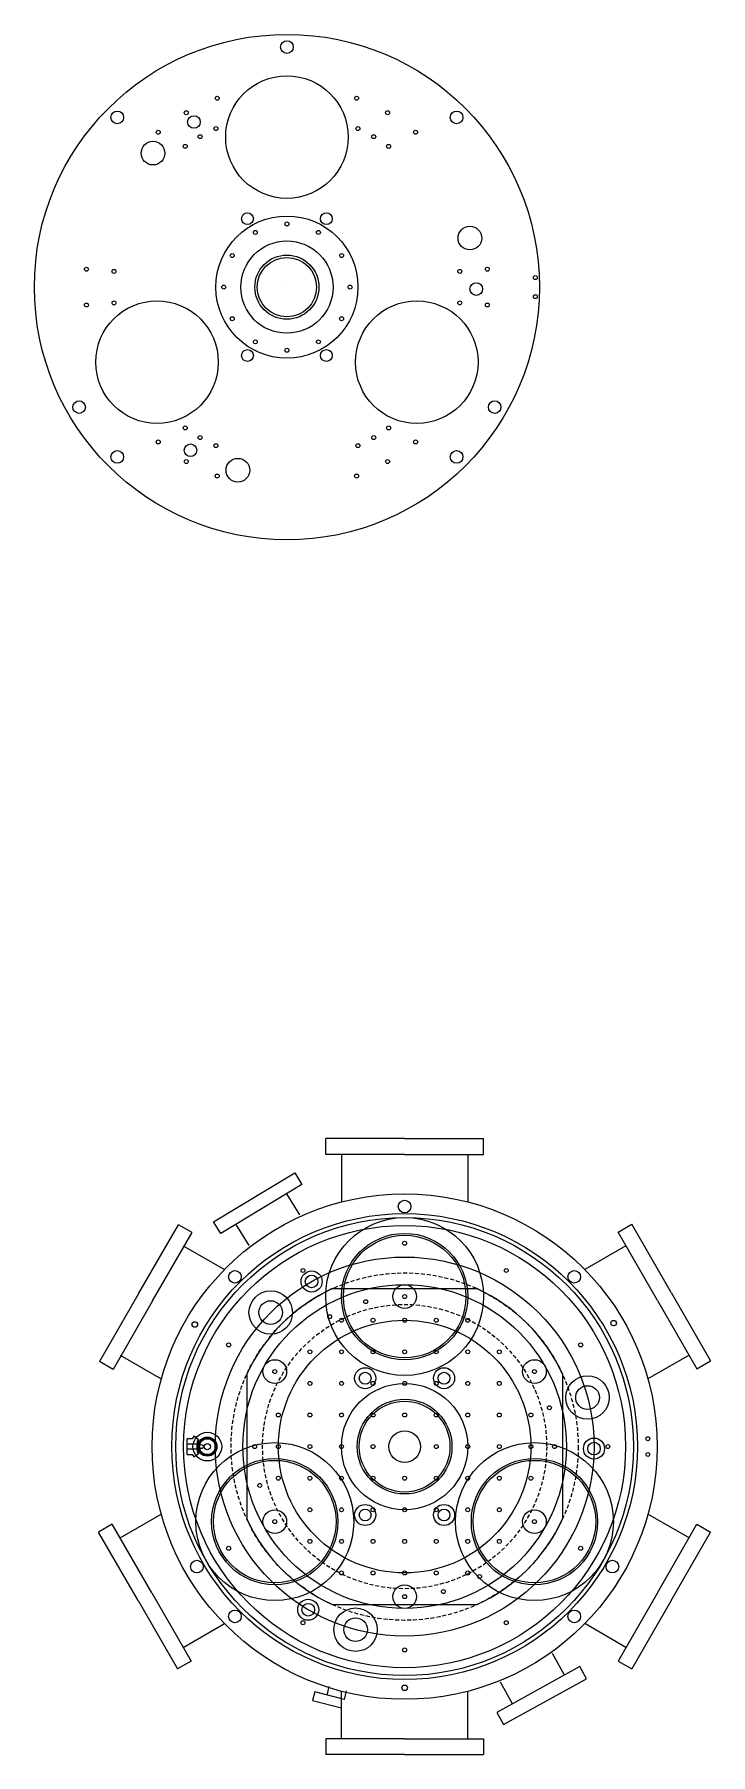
# Model space of a CAD drawing. Header units: inches. Extents: x -116 to 250, y -285 to 80.
# Drawn here: x 47.2 to 90.1, y -102.7 to 6.2 of the extents above; entities that cross this region are included whole.
import ezdxf

# ---------------------------------------------------------------- set-up
doc = ezdxf.new("R2010")
doc.units = ezdxf.units.IN
doc.header["$MEASUREMENT"] = 0
doc.linetypes.add('DASHED2', pattern=[0.375, 0.25, -0.125])
doc.linetypes.add('HIDDEN2', pattern=[0.1875, 0.125, -0.0625])

msp = doc.modelspace()

# ---------------------------------------------------------------- linework, layer by layer
at = {"color": 7}
msp.add_line((63.24707, -9.7903), (63.24707, -9.7903), dxfattribs=at)
at = {"color": 1}
msp.add_line((60.14125, -21.38141), (60.14125, -21.38141), dxfattribs=at)
at = {"color": 4}
for p, q in [((70.70465, -63.70123), (65.70465, -63.70123)), ((65.70465, -64.70123), (65.70465, -63.70123)), ((70.70465, -63.70123), (75.70465, -63.70123)), ((75.70465, -64.70123), (75.70465, -63.70123)), ((70.70465, -64.70123), (65.70465, -64.70123)), ((66.70465, -64.70123), (66.70465, -67.70929)), ((70.70465, -64.70123), (75.70465, -64.70123)), ((74.70465, -64.70123), (74.70465, -67.70929)), ((61.17296, -67.41869), (61.17296, -67.41869)), ((63.23031, -67.19837), (64.03808, -68.53587)), ((53.86797, -73.48056), (56.36797, -69.15044)), ((54.73399, -73.98056), (57.23399, -69.65044)), ((57.23399, -69.65044), (56.36797, -69.15044)), ((60.02031, -69.13702), (60.82808, -70.47452)), ((84.22612, -69.6211), (85.09214, -69.1211)), ((86.72612, -73.95123), (84.22612, -69.6211)), ((87.59214, -73.45123), (85.09214, -69.1211)), ((56.68318, -70.48712), (59.28824, -71.99116)), ((84.72612, -70.48712), (82.12106, -71.99116)), ((84.72612, -70.48712), (82.12106, -71.99116)), ((53.86797, -73.48056), (51.36797, -77.81069)), ((54.73399, -73.98056), (52.23399, -78.31069)), ((86.72612, -73.95123), (89.22612, -78.28135)), ((87.59214, -73.45123), (90.09214, -77.78135)), ((52.23399, -78.31069), (51.36797, -77.81069)), ((52.68318, -77.41533), (55.28824, -78.91936)), ((88.72612, -77.41533), (86.12106, -78.91936)), ((88.72612, -77.41533), (86.12106, -78.91936)), ((89.22612, -78.28135), (90.09214, -77.78135)), ((52.18318, -88.1211), (51.31715, -88.6211)), ((54.68318, -92.45123), (52.18318, -88.1211)), ((52.68318, -88.98712), (55.28824, -87.48309)), ((88.72612, -88.98712), (86.12106, -87.48309)), ((88.72612, -88.98712), (86.12106, -87.48309)), ((86.72612, -92.45123), (89.22612, -88.1211)), ((89.22612, -88.1211), (90.09214, -88.6211)), ((53.81715, -92.95123), (51.31715, -88.6211)), ((87.59214, -92.95123), (90.09214, -88.6211)), ((54.68318, -92.45123), (57.18318, -96.78135)), ((86.72612, -92.45123), (84.22612, -96.78135)), ((53.81715, -92.95123), (56.31715, -97.28135)), ((87.59214, -92.95123), (85.09214, -97.28135)), ((56.68318, -95.91533), (59.28824, -94.41129)), ((84.72612, -95.91533), (82.12106, -94.41129)), ((84.72612, -95.91533), (82.12106, -94.41129)), ((57.18318, -96.78135), (56.31715, -97.28135)), ((80.82636, -97.67562), (80.07193, -96.30731)), ((84.22612, -96.78135), (85.09214, -97.28135)), ((65.79606, -98.93043), (65.93349, -98.38498)), ((66.70465, -101.70123), (66.70465, -98.69316)), ((66.88697, -99.20529), (67.0244, -98.65984)), ((74.70465, -101.70123), (74.70465, -98.69316)), ((77.54244, -99.48624), (76.78801, -98.11794)), ((70.70465, -101.70123), (65.70465, -101.70123)), ((65.70465, -101.70123), (65.70465, -102.70123)), ((70.70465, -101.70123), (75.70465, -101.70123)), ((75.70465, -101.70123), (75.70465, -102.70123)), ((70.70465, -102.70123), (65.70465, -102.70123)), ((70.70465, -102.70123), (75.70465, -102.70123))]:
    msp.add_line(p, q, dxfattribs=at)
at = {"color": 2}
for p, q in [((66.12207, -73.20123), (75.28722, -73.20123)), ((60.70465, -78.61865), (60.70465, -87.7838)), ((80.70465, -78.61865), (80.70465, -87.7838)), ((66.12207, -93.20123), (75.28722, -93.20123))]:
    msp.add_line(p, q, dxfattribs=at)
for p, q in [((56.92512, -82.7091), (56.90544, -82.72879)), ((56.90544, -82.72879), (56.90544, -83.67367)), ((57.25307, -82.7091), (56.92512, -82.7091)), ((57.35977, -82.54906), (57.25307, -82.7091)), ((57.6389, -82.76914), (57.35977, -82.54906)), ((57.57473, -82.8656), (57.6389, -82.76914)), ((57.6389, -83.63331), (57.6389, -82.76914)), ((56.92512, -83.04375), (56.90544, -83.02406)), ((56.90544, -83.37839), (56.92512, -83.35871)), ((56.90544, -83.67367), (56.92512, -83.69335)), ((57.55504, -83.04375), (56.92512, -83.04375)), ((56.92512, -83.35871), (56.92512, -83.04375)), ((57.55504, -83.35871), (56.92512, -83.35871)), ((56.92512, -83.69335), (57.25307, -83.69335)), ((57.25307, -83.69335), (57.35977, -83.85339)), ((57.35977, -83.85339), (57.6389, -83.63331)), ((57.55504, -83.04375), (57.57473, -83.02406)), ((57.55504, -83.35871), (57.55504, -83.04375)), ((57.57473, -83.37839), (57.55504, -83.35871)), ((57.57473, -83.53685), (57.57473, -82.8656)), ((57.6389, -83.63331), (57.57473, -83.53685))]:
    msp.add_line(p, q)
at = {"color": 4}
for points in [[(64.19332, -66.61678), (59.05731, -69.71861), (58.60495, -68.96961), (63.74096, -65.86777)], [(81.81154, -97.13243), (76.55726, -100.02943), (76.97974, -100.79567), (82.23401, -97.89868)]]:
    msp.add_lwpolyline(points, close=True, dxfattribs=at)
msp.add_lwpolyline([(66.88697, -99.20529), (65.00819, -98.73192), (64.87076, -99.27737), (66.70465, -99.73943)], dxfattribs=at)
at = {"color": 1}
for centre, radius in [((63.24707, -9.7903), 16), ((63.24707, 5.4097), 0.4), ((63.24707, -0.2903), 3.88), ((58.83199, 2.17087), 0.125), ((67.66215, 2.17087), 0.125), ((52.49905, 0.95772), 0.4), ((56.87207, 1.25152), 0.125), ((69.62207, 1.25152), 0.125), ((73.9951, 0.95772), 0.4), ((55.09594, 0.01386), 0.125), ((57.35623, 0.66426), 0.4), ((58.74843, 0.24774), 0.125), ((67.74572, 0.24774), 0.125), ((71.39821, 0.01386), 0.125), ((54.76179, -1.30502), 0.75), ((56.8032, -0.87534), 0.125), ((57.74707, -0.26402), 0.125), ((68.74707, -0.26402), 0.125), ((68.74707, -0.26402), 0.125), ((69.69095, -0.87534), 0.125), ((74.83818, -6.68447), 0.75), ((50.54755, -8.6569), 0.125), ((52.29235, -8.79334), 0.125), ((74.2018, -8.79334), 0.125), ((75.9466, -8.6569), 0.125), ((75.24642, -9.91596), 0.4), ((78.98546, -9.18569), 0.125), ((50.54755, -10.9237), 0.125), ((55.01983, -14.5403), 3.88), ((52.29235, -10.78726), 0.125), ((71.47432, -14.5403), 3.88), ((74.2018, -10.78726), 0.125), ((75.9466, -10.9237), 0.125), ((78.98546, -10.39491), 0.125), ((50.08349, -17.3903), 0.4), ((76.41066, -17.3903), 0.4), ((55.09594, -19.59446), 0.125), ((56.8032, -18.70526), 0.125), ((57.74707, -19.31658), 0.125), ((68.74707, -19.31658), 0.125), ((69.69095, -18.70526), 0.125), ((71.39821, -19.59446), 0.125), ((52.49905, -20.53832), 0.4), ((57.13858, -20.11921), 0.4), ((58.74843, -19.82834), 0.125), ((60.14125, -21.38141), 0.75), ((67.74572, -19.82834), 0.125), ((73.9951, -20.53832), 0.4), ((56.87207, -20.83212), 0.125), ((58.83199, -21.75147), 0.125), ((67.66215, -21.75147), 0.125), ((69.62207, -20.83212), 0.125), ((70.70465, -83.20123), 16), ((70.70465, -68.00123), 0.4), ((70.70465, -73.70123), 5), ((70.70465, -73.70123), 4), ((70.70465, -73.70123), 3.88), ((59.95662, -72.4532), 0.4), ((64.8138, -72.74666), 0.667), ((64.8138, -72.74666), 0.4), ((81.45267, -72.4532), 0.4), ((62.21937, -74.71594), 1.375), ((62.21937, -74.71594), 0.75), ((68.20465, -78.8711), 0.667), ((73.20465, -78.8711), 0.667), ((70.70465, -83.20123), 4), ((68.20465, -78.8711), 0.375), ((73.20465, -78.8711), 0.375), ((82.29576, -80.0954), 1.375), ((82.29576, -80.0954), 0.75), ((70.70465, -83.20123), 3), ((82.70399, -83.32689), 0.667), ((62.47741, -87.95123), 5), ((78.93189, -87.95123), 5), ((82.70399, -83.32689), 0.4), ((62.47741, -87.95123), 4), ((62.47741, -87.95123), 3.88), ((78.93189, -87.95123), 4), ((78.93189, -87.95123), 3.88), ((68.20465, -87.53135), 0.667), ((73.20465, -87.53135), 0.667), ((68.20465, -87.53135), 0.375), ((73.20465, -87.53135), 0.375), ((57.54106, -90.80123), 0.4), ((83.86823, -90.80123), 0.4), ((59.95662, -93.94925), 0.4), ((64.59615, -93.53013), 0.667), ((64.59615, -93.53013), 0.4), ((67.59882, -94.79233), 1.375), ((81.45267, -93.94925), 0.4), ((67.59882, -94.79233), 0.75)]:
    msp.add_circle(centre, radius, dxfattribs=at)
at = {"color": 7}
for centre, radius in [((63.24707, -9.7903), 4.5), ((60.74707, -5.46017), 0.375), ((65.74707, -5.46017), 0.375), ((61.24707, -6.3262), 0.125), ((63.24707, -5.7903), 0.125), ((65.24707, -6.3262), 0.125), ((63.24707, -9.7903), 2.92), ((59.78297, -7.7903), 0.125), ((63.24707, -9.7903), 2.03125), ((63.24707, -9.7903), 1.875), ((66.71118, -7.7903), 0.125), ((59.24707, -9.7903), 0.125), ((67.24707, -9.7903), 0.125), ((59.78297, -11.7903), 0.125), ((66.71118, -11.7903), 0.125), ((60.74707, -14.12043), 0.375), ((61.24707, -13.2544), 0.125), ((63.24707, -13.7903), 0.125), ((65.24707, -13.2544), 0.125), ((65.74707, -14.12043), 0.375)]:
    msp.add_circle(centre, radius, dxfattribs=at)
at = {"color": 4}
for centre, radius in [((70.70465, -83.20123), 16), ((70.70465, -83.20123), 14.75), ((70.70465, -83.20123), 14.5), ((70.70465, -83.20123), 14), ((57.41508, -75.46953), 0.175), ((83.94513, -75.38183), 0.175), ((86.11318, -82.70123), 0.125), ((86.11318, -83.70123), 0.125), ((70.70465, -98.47623), 0.175)]:
    msp.add_circle(centre, radius, dxfattribs=at)
at = {"color": 3}
for centre, radius in [((70.70465, -83.20123), 14), ((70.70465, -70.32623), 0.125), ((70.70465, -83.20123), 10.25), ((64.26715, -72.05115), 0.125), ((70.70465, -73.70123), 0.75), ((77.14215, -72.05115), 0.125), ((68.24587, -74.02493), 0.125), ((65.95465, -74.97398), 0.125), ((59.55457, -76.76373), 0.125), ((59.55457, -76.76373), 0.125), ((81.85472, -76.76373), 0.125), ((62.47741, -78.45123), 0.75), ((78.93189, -78.45123), 0.75), ((70.70465, -83.20123), 2.8746), ((79.88094, -80.74244), 0.125), ((57.82965, -83.20123), 0.125), ((61.20465, -83.20123), 0.125), ((80.20465, -83.20123), 0.125), ((83.57965, -83.20123), 0.125), ((61.52835, -85.66001), 0.125), ((62.47741, -87.95123), 0.75), ((78.93189, -87.95123), 0.75), ((59.55457, -89.63873), 0.125), ((81.85472, -89.63873), 0.125), ((75.45465, -91.42847), 0.125), ((70.70465, -92.70123), 0.75), ((73.16343, -92.37752), 0.125), ((64.26715, -94.3513), 0.125), ((77.14215, -94.3513), 0.125), ((70.70465, -96.07623), 0.125)]:
    msp.add_circle(centre, radius, dxfattribs=at)
at = {"color": 6}
for radius in [12, 8]:
    msp.add_circle((70.70465, -83.20123), radius, dxfattribs=at)
at = {"linetype": 'DASHED2'}
for radius in [11, 9]:
    msp.add_circle((70.70465, -83.20123), radius, dxfattribs=at)
at = {"color": 2}
for centre, radius in [((70.70465, -73.70123), 0.125), ((66.70465, -75.20123), 0.125), ((68.70465, -75.20123), 0.125), ((70.70465, -75.20123), 0.125), ((72.70465, -75.20123), 0.125), ((74.70465, -75.20123), 0.125), ((64.70465, -77.20123), 0.125), ((66.70465, -77.20123), 0.125), ((68.70465, -77.20123), 0.125), ((70.70465, -77.20123), 0.125), ((72.70465, -77.20123), 0.125), ((74.70465, -77.20123), 0.125), ((76.70465, -77.20123), 0.125), ((62.47741, -78.45123), 0.125), ((78.93189, -78.45123), 0.125), ((64.70465, -79.20123), 0.125), ((66.70465, -79.20123), 0.125), ((68.70465, -79.20123), 0.125), ((70.70465, -79.20123), 0.125), ((72.70465, -79.20123), 0.125), ((74.70465, -79.20123), 0.125), ((76.70465, -79.20123), 0.125), ((62.70465, -81.20123), 0.125), ((64.70465, -81.20123), 0.125), ((66.70465, -81.20123), 0.125), ((68.70465, -81.20123), 0.125), ((70.70465, -81.20123), 0.125), ((72.70465, -81.20123), 0.125), ((74.70465, -81.20123), 0.125), ((76.70465, -81.20123), 0.125), ((78.70465, -81.20123), 0.125), ((70.70465, -83.20123), 1), ((62.70465, -83.20123), 0.125), ((64.70465, -83.20123), 0.125), ((66.70465, -83.20123), 0.125), ((68.70465, -83.20123), 0.125), ((72.70465, -83.20123), 0.125), ((74.70465, -83.20123), 0.125), ((76.70465, -83.20123), 0.125), ((78.70465, -83.20123), 0.125), ((62.70465, -85.20123), 0.125), ((64.70465, -85.20123), 0.125), ((66.70465, -85.20123), 0.125), ((68.70465, -85.20123), 0.125), ((70.70465, -85.20123), 0.125), ((72.70465, -85.20123), 0.125), ((74.70465, -85.20123), 0.125), ((76.70465, -85.20123), 0.125), ((78.70465, -85.20123), 0.125), ((64.70465, -87.20123), 0.125), ((66.70465, -87.20123), 0.125), ((68.70465, -87.20123), 0.125), ((70.70465, -87.20123), 0.125), ((72.70465, -87.20123), 0.125), ((74.70465, -87.20123), 0.125), ((76.70465, -87.20123), 0.125), ((62.47741, -87.95123), 0.125), ((78.93189, -87.95123), 0.125), ((64.70465, -89.20123), 0.125), ((66.70465, -89.20123), 0.125), ((68.70465, -89.20123), 0.125), ((70.70465, -89.20123), 0.125), ((72.70465, -89.20123), 0.125), ((74.70465, -89.20123), 0.125), ((76.70465, -89.20123), 0.125), ((66.70465, -91.20123), 0.125), ((68.70465, -91.20123), 0.125), ((70.70465, -91.20123), 0.125), ((72.70465, -91.20123), 0.125), ((74.70465, -91.20123), 0.125), ((70.70465, -92.70123), 0.125)]:
    msp.add_circle(centre, radius, dxfattribs=at)
for radius in [0.91023, 0.60531, 0.53878, 0.5, 0.19685]:
    msp.add_circle((58.20465, -83.20123), radius)
at = {"linetype": 'HIDDEN2'}
msp.add_circle((58.20465, -83.20123), 0.59055, dxfattribs=at)
at = {"color": 2}
for start, end in [(114.6199773, 155.3800227), (24.6199773, 65.3800227), (204.6199773, 245.3800227), (294.6199773, 335.3800227)]:
    msp.add_arc((70.70465, -83.20123), 11, start, end, dxfattribs=at)

doc.saveas('drawing.dxf')
